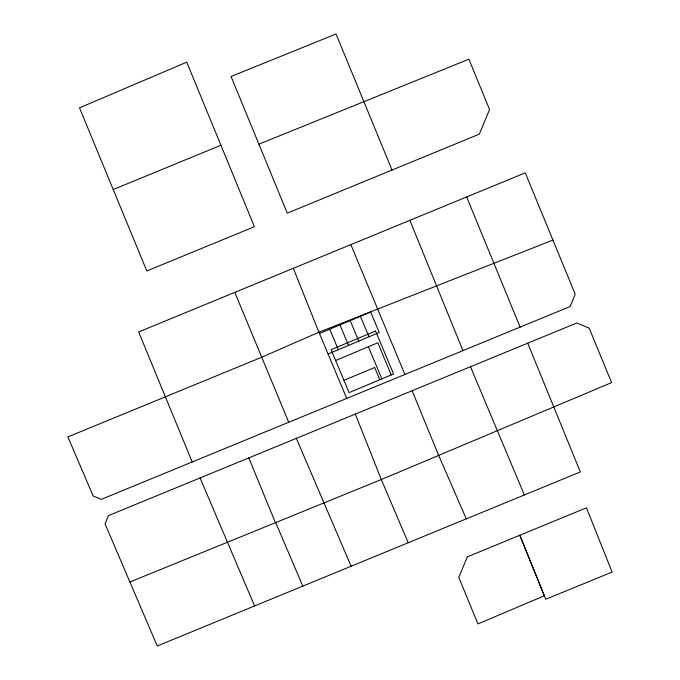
<?xml version="1.0" encoding="UTF-8"?>
<svg xmlns="http://www.w3.org/2000/svg" width="680" height="680" viewBox="0 0 680 680"><rect width="100%" height="100%" fill="white"/><g stroke="black" fill="none" stroke-linecap="round" stroke-linejoin="round"><path stroke-width="1.02" d="M319.473 333.506L370.651 312.018L379.245 332.486L328.075 353.974M335.623 360.502L377.842 342.779L391.229 374.944M343.961 380.35L374.663 367.455L379.822 379.738M192.202 461.95L138.66 331.942L525.266 172.847L575.221 294.245L570.112 306.544L101.362 499.341L93.143 495.966L67.881 436.909L261.876 357.161L318.928 332.205L552.933 240.074M113.212 189.542L220.932 145.273L254.413 226.703L146.829 270.98L79.509 107.84L186.745 62.152L220.932 145.273M392.02 170.051L479.315 134.13L489.566 109.531L468.877 59.219L258.901 144.16L231.055 76.491L336.022 34L363.911 101.668L392.02 170.051L287.274 213.163L258.901 144.16M527.714 343.179L580.329 471.945L157.258 646L105.043 523.846L108.417 515.635L576.869 322.975L589.169 328.125L611.592 382.602L381.319 479.536L129.906 582.012M466.302 518.832L438.77 455.693L412.131 390.685M296.327 438.328L351.126 566.253M408.221 542.716L381.319 479.536L355.3 414.086M275.68 522.563L302.812 586.143M254.592 605.948L200.065 477.938M524.34 494.946L470.475 366.707M360.417 316.319L369.01 336.787M368.381 346.749L381.871 378.879M350.183 320.611L358.776 341.088M339.949 324.912L348.543 345.38M329.715 329.205L338.308 349.681M346.724 398.412L318.928 332.205L293.31 268.311M234.787 292.375L288.736 422.254M350.854 244.647L404.898 374.476M466.659 196.953L520.115 327.097M248.821 457.869L275.417 522.69M409.87 220.311L462.927 350.591M467.373 556.843L458.796 577.312L477.938 623.934L544.314 595.782L519.809 535.262L545.742 599.241L612.119 572.067L586.457 507.815L467.373 556.843M375.572 331.041L331.092 349.716L349.112 392.632L393.592 373.957L375.572 331.041"/></g></svg>
